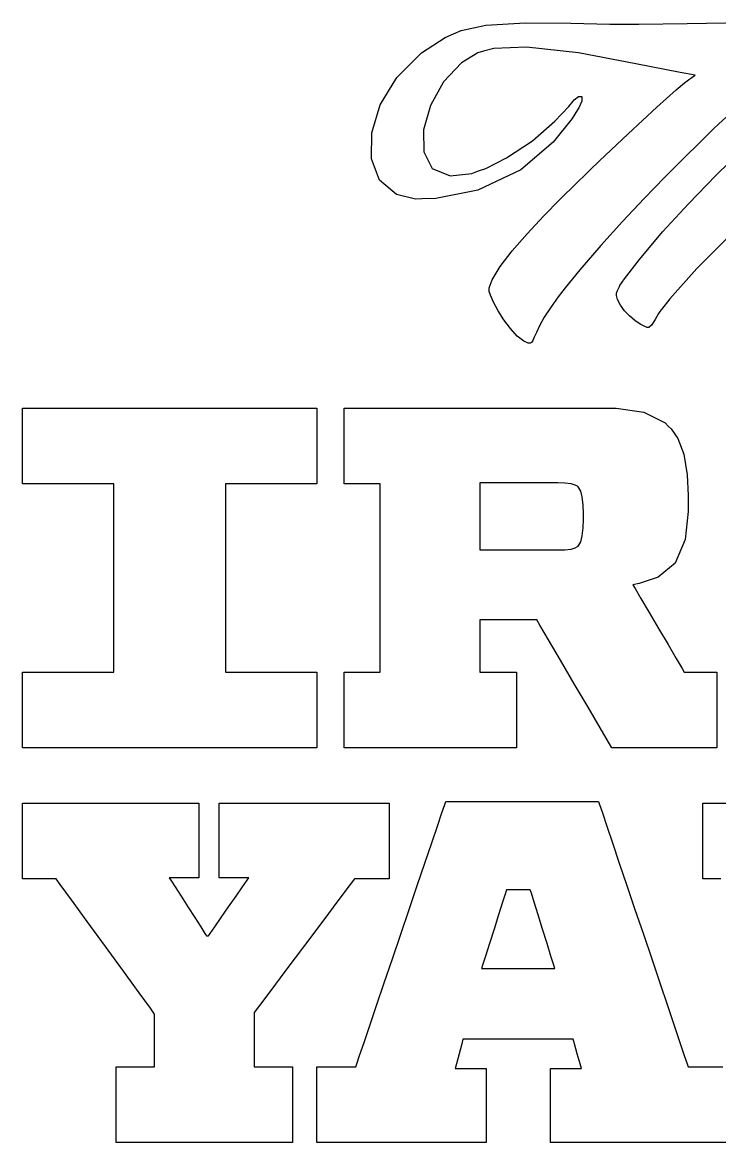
# Model space of a CAD drawing. Extents: x 0 to 135, y 0 to 107.
# Drawn here: x 0 to 65.7, y 0 to 105.7 of the extents above; entities that cross this region are included whole.
import ezdxf

# ---------------------------------------------------------------- set-up
doc = ezdxf.new("R2010")
doc.units = 0
doc.layers.get('0').update_dxf_attribs({"linetype": 'CONTINUOUS'})

msp = doc.modelspace()

# ---------------------------------------------------------------- linework, layer by layer
at = {"color": 250}
for p, q in [((40.6658, 104.611), (41.3784, 104.92)), ((41.3784, 104.92), (43.7074, 105.41)), ((43.7074, 105.41), (47.4003, 105.649)), ((47.4003, 105.649), (51.7151, 105.596)), ((51.7151, 105.596), (55.3932, 105.519)), ((55.3932, 105.519), (56.6194, 105.519)), ((56.6194, 105.519), (58.1339, 105.519)), ((58.1339, 105.519), (62.6773, 105.562)), ((62.6773, 105.562), (68.5257, 105.675)), ((37.6245, 102.809), (39.8611, 104.264)), ((39.8611, 104.264), (40.6658, 104.611)), ((35.3138, 100.489), (37.6245, 102.809)), ((42.9341, 102.8), (41.4143, 101.872)), ((43.4855, 102.952), (42.9341, 102.8)), ((44.4514, 103.221), (43.4855, 102.952)), ((47.5439, 103.332), (44.4514, 103.221)), ((52.4468, 102.8), (47.5439, 103.332)), ((57.8541, 101.782), (52.4468, 102.8)), ((41.4143, 101.872), (39.7108, 100.065)), ((62.0339, 100.944), (57.8541, 101.782)), ((33.7495, 97.8916), (35.3138, 100.489)), ((63.434, 100.699), (62.0339, 100.944)), ((62.8414, 100.281), (63.1183, 100.478)), ((63.1183, 100.478), (63.3416, 100.636)), ((63.3416, 100.636), (63.434, 100.699)), ((63.434, 100.699), (63.434, 100.699)), ((39.7108, 100.065), (38.4789, 97.8503)), ((61.6631, 99.3165), (62.4346, 99.9779)), ((62.4346, 99.9779), (62.5919, 100.099)), ((62.5919, 100.099), (62.654, 100.145)), ((62.654, 100.145), (62.8414, 100.281)), ((51.9328, 98.2377), (52.0375, 98.37)), ((52.0375, 98.37), (52.4387, 98.6966)), ((52.4387, 98.6966), (52.7445, 98.6744)), ((52.7445, 98.6744), (52.7512, 98.2306)), ((59.8343, 97.681), (61.6631, 99.3165)), ((32.9461, 95.2528), (33.7495, 97.8916)), ((38.4789, 97.8503), (37.8217, 95.5407)), ((50.213, 96.3581), (51.5331, 97.7441)), ((51.5331, 97.7441), (51.9328, 98.2377)), ((52.3628, 97.4203), (51.8513, 96.6212)), ((52.4813, 97.6094), (52.3628, 97.4203)), ((52.7512, 98.2306), (52.4813, 97.6094)), ((57.1211, 95.1689), (59.8343, 97.681)), ((67.0691, 97.3624), (65.6389, 96.0699)), ((48.0935, 94.5169), (50.213, 96.3581)), ((51.8513, 96.6212), (50.0574, 94.3889)), ((32.92, 92.8095), (32.9461, 95.2528)), ((37.8217, 95.5407), (37.8435, 93.453)), ((54.4283, 92.6123), (57.1211, 95.1689)), ((64.8684, 95.323), (63.9424, 94.4192)), ((65.1785, 95.6236), (64.8684, 95.323)), ((65.6389, 96.0699), (65.1785, 95.6236)), ((45.6653, 92.892), (48.0935, 94.5169)), ((50.0574, 94.3889), (46.9911, 91.7607)), ((63.9424, 94.4192), (62.3866, 92.8825)), ((37.8435, 93.453), (38.6486, 91.9014)), ((65.4057, 91.2357), (68.0558, 93.8361)), ((33.6889, 90.7976), (32.92, 92.8095)), ((43.7074, 91.9081), (45.6653, 92.892)), ((53.5397, 91.7526), (54.4283, 92.6123)), ((62.3866, 92.8825), (60.5896, 91.0759)), ((38.6486, 91.9014), (40.3408, 91.1987)), ((40.3408, 91.1987), (42.3926, 91.4368)), ((42.3926, 91.4368), (43.0251, 91.663)), ((46.9911, 91.7607), (42.9369, 89.862)), ((43.0251, 91.663), (43.7074, 91.9081)), ((52.2168, 90.4695), (53.2088, 91.4329)), ((53.2088, 91.4329), (53.5397, 91.7526)), ((60.5896, 91.0759), (58.6299, 89.057)), ((62.8124, 88.5733), (65.4057, 91.2357)), ((35.2681, 89.4553), (33.6889, 90.7976)), ((42.9369, 89.862), (38.9943, 89.064)), ((50.7104, 88.9868), (52.2168, 90.4695)), ((37.0762, 88.9991), (35.2681, 89.4553)), ((37.6728, 89.0185), (37.0762, 88.9991)), ((38.9943, 89.064), (37.6728, 89.0185)), ((49.1314, 87.3841), (50.7104, 88.9868)), ((58.6299, 89.057), (56.5877, 86.8881)), ((60.3733, 85.9109), (62.8124, 88.5733)), ((47.5904, 85.7416), (49.1314, 87.3841)), ((56.5877, 86.8881), (54.5402, 84.6268)), ((46.1987, 84.1403), (47.5904, 85.7416)), ((58.1865, 83.312), (60.3733, 85.9109)), ((54.5402, 84.6268), (52.5667, 82.3337)), ((66.3967, 85.2607), (63.5977, 82.4689)), ((45.0674, 82.6604), (46.1987, 84.1403)), ((44.3068, 81.3827), (45.0674, 82.6604)), ((56.7821, 81.4765), (58.1865, 83.312)), ((63.5977, 82.4689), (61.0718, 79.5927)), ((44.0298, 80.6358), (44.3068, 81.3827)), ((52.5667, 82.3337), (51.1888, 80.6443)), ((56.3481, 80.8411), (56.7821, 81.4765)), ((44.0298, 80.3864), (44.0298, 80.6358)), ((44.0298, 80.2763), (44.0298, 80.3864)), ((51.1888, 80.6443), (50.7464, 80.0682)), ((56.0324, 80.1289), (56.1111, 80.3906)), ((56.1111, 80.3906), (56.2956, 80.7642)), ((56.2956, 80.7642), (56.3481, 80.8411)), ((44.1357, 79.944), (44.0298, 80.2763)), ((44.4281, 79.2745), (44.1357, 79.944)), ((44.8663, 78.4655), (44.4281, 79.2745)), ((50.516, 79.7719), (49.8588, 78.8582)), ((50.7464, 80.0682), (50.516, 79.7719)), ((56.0324, 80.0407), (56.0324, 80.1289)), ((56.0324, 79.9151), (56.0324, 80.0407)), ((56.1315, 79.5362), (56.0324, 79.9151)), ((56.4032, 79.0071), (56.1315, 79.5362)), ((61.0718, 79.5927), (60.2643, 78.6059)), ((45.4106, 77.6055), (44.8663, 78.4655)), ((49.8588, 78.8582), (49.2153, 77.8577)), ((56.7972, 78.4807), (56.4032, 79.0071)), ((57.2685, 77.9861), (56.7972, 78.4807)), ((60.0026, 78.2077), (59.6731, 77.6344)), ((60.1941, 78.5276), (60.0026, 78.2077)), ((60.2643, 78.6059), (60.1941, 78.5276)), ((46.0209, 76.7842), (45.4106, 77.6055)), ((49.2153, 77.8577), (48.7659, 77.0516)), ((57.7716, 77.5533), (57.2685, 77.9861)), ((58.2595, 77.2072), (57.7716, 77.5533)), ((58.6853, 76.98), (58.2595, 77.2072)), ((59.6731, 77.6344), (59.3231, 77.1204)), ((46.6563, 76.0871), (46.0209, 76.7842)), ((47.2765, 75.6049), (46.6563, 76.0871)), ((48.4671, 76.4261), (48.2727, 75.9658)), ((48.7659, 77.0516), (48.4671, 76.4261)), ((58.9248, 76.8974), (58.6853, 76.98)), ((59.0049, 76.8974), (58.9248, 76.8974)), ((59.0832, 76.8974), (59.0049, 76.8974)), ((59.3231, 77.1204), (59.0832, 76.8974)), ((47.7008, 75.4242), (47.2765, 75.6049)), ((47.8427, 75.4242), (47.7008, 75.4242)), ((47.8825, 75.4242), (47.8427, 75.4242)), ((48.0053, 75.4793), (47.8825, 75.4242)), ((48.1334, 75.6557), (48.0053, 75.4793)), ((48.2727, 75.9658), (48.1334, 75.6557)), ((0, 68.162), (0, 69.2767)), ((0, 69.2767), (0, 69.2767)), ((0, 69.2767), (0, 69.2767)), ((0, 69.2767), (1.19338, 69.2767)), ((1.19338, 69.2767), (4.33945, 69.2767)), ((4.33945, 69.2767), (8.78914, 69.2767)), ((8.78914, 69.2767), (13.8892, 69.2767)), ((13.8892, 69.2767), (18.9894, 69.2767)), ((18.9894, 69.2767), (23.439, 69.2767)), ((23.439, 69.2767), (26.5851, 69.2767)), ((26.5851, 69.2767), (27.7799, 69.2767)), ((27.7799, 69.2767), (27.7799, 69.2767)), ((27.7799, 69.2767), (27.7799, 69.2767)), ((27.7799, 69.2767), (27.7799, 68.162)), ((30.3582, 68.162), (30.3582, 69.2767)), ((30.3582, 69.2767), (30.3582, 69.2767)), ((30.3582, 69.2767), (30.3582, 69.2767)), ((30.3582, 69.2767), (31.422, 69.2767)), ((31.422, 69.2767), (34.2305, 69.2767)), ((34.2305, 69.2767), (38.2005, 69.2767)), ((38.2005, 69.2767), (42.7524, 69.2767)), ((42.7524, 69.2767), (47.3026, 69.2767)), ((47.3026, 69.2767), (51.2727, 69.2767)), ((51.2727, 69.2767), (54.0812, 69.2767)), ((54.0812, 69.2767), (55.1462, 69.2767)), ((55.1462, 69.2767), (55.1462, 69.2767)), ((55.1462, 69.2767), (56.0077, 69.2767)), ((56.0077, 69.2767), (58.5943, 68.8936)), ((58.5943, 68.8936), (60.6019, 67.8974)), ((0, 65.7077), (0, 68.162)), ((27.7799, 68.162), (27.7799, 65.7077)), ((30.3582, 65.7077), (30.3582, 68.162)), ((60.6019, 67.8974), (60.9106, 67.5901)), ((60.9106, 67.5901), (61.1671, 67.3336)), ((61.1671, 67.3336), (61.8035, 66.427)), ((0, 63.2534), (0, 65.7077)), ((27.7799, 65.7077), (27.7799, 63.2534)), ((30.3582, 63.2534), (30.3582, 65.7077)), ((61.8035, 66.427), (62.3824, 64.9552)), ((62.3824, 64.9552), (62.6939, 63.004)), ((0, 62.1372), (0, 63.2534)), ((27.7799, 63.2534), (27.7799, 62.1372)), ((30.3582, 62.1372), (30.3582, 63.2534)), ((62.6939, 63.004), (62.7874, 61.0528)), ((0.37069, 62.1372), (0, 62.1372)), ((0, 62.1372), (0, 62.1372)), ((0, 62.1372), (0, 62.1372)), ((1.34772, 62.1372), (0.37069, 62.1372)), ((2.72989, 62.1372), (1.34772, 62.1372)), ((4.31602, 62.1372), (2.72989, 62.1372)), ((5.90077, 62.1372), (4.31602, 62.1372)), ((7.28292, 62.1372), (5.90077, 62.1372)), ((8.25997, 62.1372), (7.28292, 62.1372)), ((8.63205, 62.1372), (8.25997, 62.1372)), ((8.63205, 61.3752), (8.63205, 62.1372)), ((8.63205, 62.1372), (8.63205, 62.1372)), ((8.63205, 62.1372), (8.63205, 62.1372)), ((8.63205, 59.363), (8.63205, 61.3752)), ((19.5241, 62.1372), (19.1547, 62.1372)), ((19.1547, 62.1372), (19.1547, 62.1372)), ((19.1547, 62.1372), (19.1547, 62.1372)), ((19.1547, 62.1372), (19.1547, 61.3752)), ((19.1547, 61.3752), (19.1547, 59.363)), ((20.5011, 62.1372), (19.5241, 62.1372)), ((21.8833, 62.1372), (20.5011, 62.1372)), ((23.4666, 62.1372), (21.8833, 62.1372)), ((25.05, 62.1372), (23.4666, 62.1372)), ((26.4322, 62.1372), (25.05, 62.1372)), ((27.4092, 62.1372), (26.4322, 62.1372)), ((27.7799, 62.1372), (27.4092, 62.1372)), ((27.7799, 62.1372), (27.7799, 62.1372)), ((27.7799, 62.1372), (27.7799, 62.1372)), ((30.886, 62.1372), (30.3582, 62.1372)), ((30.3582, 62.1372), (30.3582, 62.1372)), ((30.3582, 62.1372), (30.3582, 62.1372)), ((32.0491, 62.1372), (30.886, 62.1372)), ((33.2107, 62.1372), (32.0491, 62.1372)), ((33.7399, 62.1372), (33.2107, 62.1372)), ((33.7399, 61.3752), (33.7399, 62.1372)), ((33.7399, 62.1372), (33.7399, 62.1372)), ((33.7399, 62.1372), (33.7399, 62.1372)), ((33.7399, 59.363), (33.7399, 61.3752)), ((44.2461, 62.2268), (43.1271, 62.2268)), ((43.1271, 62.2268), (43.1271, 62.2268)), ((43.1271, 62.2268), (43.1271, 62.2268)), ((43.1271, 62.2268), (43.1271, 61.2401)), ((46.7085, 62.2268), (44.2461, 62.2268)), ((49.1712, 62.2268), (46.7085, 62.2268)), ((50.2916, 62.2268), (49.1712, 62.2268)), ((50.2916, 62.2268), (50.2916, 62.2268)), ((50.5037, 62.2268), (50.2916, 62.2268)), ((51.1418, 62.2088), (50.5037, 62.2268)), ((51.7398, 62.1482), (51.1418, 62.2088)), ((52.1409, 62.0339), (51.7398, 62.1482)), ((52.3448, 61.9125), (52.1409, 62.0339)), ((52.3984, 61.8575), (52.3448, 61.9125)), ((52.4743, 61.7721), (52.3984, 61.8575)), ((52.6493, 61.4634), (52.4743, 61.7721)), ((52.8024, 60.9134), (52.6493, 61.4634)), ((43.1271, 61.2401), (43.1271, 59.0684)), ((52.8796, 60.1391), (52.8024, 60.9134)), ((62.7874, 61.0528), (62.7874, 60.4008)), ((62.7874, 60.4008), (62.7874, 59.5242)), ((8.63205, 56.5189), (8.63205, 59.363)), ((19.1547, 59.363), (19.1547, 56.5189)), ((33.7399, 56.5189), (33.7399, 59.363)), ((52.9015, 59.3369), (52.8796, 60.1391)), ((52.9015, 59.0684), (52.9015, 59.3369)), ((62.7874, 59.5242), (62.4928, 56.8911)), ((43.1271, 59.0684), (43.1271, 56.8978)), ((52.8796, 58.003), (52.9015, 58.8024)), ((52.9015, 58.8024), (52.9015, 59.0684)), ((52.6493, 56.6759), (52.8024, 57.2273)), ((52.8024, 57.2273), (52.8796, 58.003)), ((8.63205, 53.2585), (8.63205, 56.5189)), ((19.1547, 56.5189), (19.1547, 53.2585)), ((33.7399, 53.2585), (33.7399, 56.5189)), ((43.1271, 56.8978), (43.1271, 55.9096)), ((51.7412, 55.9911), (52.1409, 56.1054)), ((52.1409, 56.1054), (52.3448, 56.2254)), ((52.3448, 56.2254), (52.3984, 56.279)), ((52.3984, 56.279), (52.4757, 56.3658)), ((52.4757, 56.3658), (52.6493, 56.6759)), ((62.4928, 56.8911), (61.5692, 54.6544)), ((43.1271, 55.9096), (43.1271, 55.9096)), ((43.1271, 55.9096), (43.1271, 55.9096)), ((43.1271, 55.9096), (44.2461, 55.9096)), ((44.2461, 55.9096), (46.7099, 55.9096)), ((46.7099, 55.9096), (49.174, 55.9096)), ((49.174, 55.9096), (50.2941, 55.9096)), ((50.2941, 55.9096), (50.2941, 55.9096)), ((50.2941, 55.9096), (50.5065, 55.9096)), ((50.5065, 55.9096), (51.1447, 55.929)), ((51.1447, 55.929), (51.7412, 55.9911)), ((61.5692, 54.6544), (59.9504, 53.3453)), ((8.63205, 49.9981), (8.63205, 53.2585)), ((19.1547, 53.2585), (19.1547, 49.9981)), ((33.7399, 49.9981), (33.7399, 53.2585)), ((59.9504, 53.3453), (58.1794, 52.7389)), ((58.1794, 52.7389), (57.573, 52.6189)), ((57.573, 52.6189), (57.573, 52.6189)), ((57.573, 52.6189), (57.7811, 52.2661)), ((57.7811, 52.2661), (58.3311, 51.332)), ((58.3311, 51.332), (59.1069, 50.0119)), ((8.63205, 47.1537), (8.63205, 49.9981)), ((19.1547, 49.9981), (19.1547, 47.1537)), ((33.7399, 47.1537), (33.7399, 49.9981)), ((59.1069, 50.0119), (59.9983, 48.4988)), ((43.3571, 49.3229), (43.1271, 49.3229)), ((43.1271, 49.3229), (43.1271, 49.3229)), ((43.1271, 49.3229), (43.1271, 49.3229)), ((43.1271, 49.3229), (43.1271, 49.1105)), ((43.1271, 49.1105), (43.1271, 48.551)), ((43.9663, 49.3229), (43.3571, 49.3229)), ((44.8275, 49.3229), (43.9663, 49.3229)), ((45.8156, 49.3229), (44.8275, 49.3229)), ((46.8023, 49.3229), (45.8156, 49.3229)), ((47.6635, 49.3229), (46.8023, 49.3229)), ((48.2727, 49.3229), (47.6635, 49.3229)), ((48.5041, 49.3229), (48.2727, 49.3229)), ((48.8086, 48.8047), (48.5041, 49.3229)), ((48.5041, 49.3229), (48.5041, 49.3229)), ((48.5041, 49.3229), (48.5041, 49.3229)), ((49.6108, 47.4363), (48.8086, 48.8047)), ((43.1271, 48.551), (43.1271, 47.7587)), ((43.1271, 47.7587), (43.1271, 46.8507)), ((59.9983, 48.4988), (60.8887, 46.9868)), ((8.63205, 45.1418), (8.63205, 47.1537)), ((19.1547, 47.1537), (19.1547, 45.1418)), ((33.7399, 45.1418), (33.7399, 47.1537)), ((43.1271, 46.8507), (43.1271, 45.9437)), ((50.7464, 45.5013), (49.6108, 47.4363)), ((60.8887, 46.9868), (61.6659, 45.6667)), ((43.1271, 45.9437), (43.1271, 45.1513)), ((52.0485, 43.2827), (50.7464, 45.5013)), ((61.6659, 45.6667), (62.2141, 44.7326)), ((8.63205, 44.3784), (8.63205, 45.1418)), ((19.1547, 45.1418), (19.1547, 44.3784)), ((33.7399, 44.3784), (33.7399, 45.1418)), ((43.1271, 45.1513), (43.1271, 44.5918)), ((43.1271, 44.5918), (43.1271, 44.3784)), ((62.2141, 44.7326), (62.4237, 44.3784)), ((0, 43.2636), (0, 44.3784)), ((0, 44.3784), (0, 44.3784)), ((0, 44.3784), (0, 44.3784)), ((0, 44.3784), (0.37069, 44.3784)), ((0.37069, 44.3784), (1.34772, 44.3784)), ((1.34772, 44.3784), (2.72989, 44.3784)), ((2.72989, 44.3784), (4.31602, 44.3784)), ((4.31602, 44.3784), (5.90077, 44.3784)), ((5.90077, 44.3784), (7.28292, 44.3784)), ((7.28292, 44.3784), (8.25997, 44.3784)), ((8.25997, 44.3784), (8.63205, 44.3784)), ((8.63205, 44.3784), (8.63205, 44.3784)), ((8.63205, 44.3784), (8.63205, 44.3784)), ((19.1547, 44.3784), (19.1547, 44.3784)), ((19.1547, 44.3784), (19.1547, 44.3784)), ((19.1547, 44.3784), (19.5241, 44.3784)), ((19.5241, 44.3784), (20.5011, 44.3784)), ((20.5011, 44.3784), (21.8833, 44.3784)), ((21.8833, 44.3784), (23.4666, 44.3784)), ((23.4666, 44.3784), (25.05, 44.3784)), ((25.05, 44.3784), (26.4322, 44.3784)), ((26.4322, 44.3784), (27.4092, 44.3784)), ((27.4092, 44.3784), (27.7799, 44.3784)), ((27.7799, 44.3784), (27.7799, 44.3784)), ((27.7799, 44.3784), (27.7799, 44.3784)), ((27.7799, 44.3784), (27.7799, 43.2636)), ((30.3582, 43.2636), (30.3582, 44.3784)), ((30.3582, 44.3784), (30.3582, 44.3784)), ((30.3582, 44.3784), (30.3582, 44.3784)), ((30.3582, 44.3784), (30.886, 44.3784)), ((30.886, 44.3784), (32.0491, 44.3784)), ((32.0491, 44.3784), (33.2107, 44.3784)), ((33.2107, 44.3784), (33.7399, 44.3784)), ((33.7399, 44.3784), (33.7399, 44.3784)), ((33.7399, 44.3784), (33.7399, 44.3784)), ((43.1271, 44.3784), (43.1271, 44.3784)), ((43.1271, 44.3784), (43.1271, 44.3784)), ((43.1271, 44.3784), (43.67, 44.3784)), ((43.67, 44.3784), (44.8649, 44.3784)), ((44.8649, 44.3784), (46.0583, 44.3784)), ((46.0583, 44.3784), (46.6027, 44.3784)), ((46.6027, 44.3784), (46.6027, 44.3784)), ((46.6027, 44.3784), (46.6027, 44.3784)), ((46.6027, 44.3784), (46.6027, 43.2636)), ((62.4237, 44.3784), (62.4237, 44.3784)), ((62.4237, 44.3784), (62.4237, 44.3784)), ((62.4237, 44.3784), (62.902, 44.3784)), ((62.902, 44.3784), (63.9547, 44.3784)), ((63.9547, 44.3784), (65.0074, 44.3784)), ((65.0074, 44.3784), (65.4872, 44.3784)), ((65.4872, 44.3784), (65.4872, 44.3784)), ((65.4872, 44.3784), (65.4872, 44.3784)), ((65.4872, 44.3784), (65.4872, 43.2636)), ((0, 40.8107), (0, 43.2636)), ((27.7799, 43.2636), (27.7799, 40.8107)), ((30.3582, 40.8107), (30.3582, 43.2636)), ((46.6027, 43.2636), (46.6027, 40.8107)), ((53.3495, 41.064), (52.0485, 43.2827)), ((65.4872, 43.2636), (65.4872, 40.8107)), ((0, 38.3575), (0, 40.8107)), ((27.7799, 40.8107), (27.7799, 38.3575)), ((30.3582, 38.3575), (30.3582, 40.8107)), ((46.6027, 40.8107), (46.6027, 38.3575)), ((54.4848, 39.1294), (53.3495, 41.064)), ((65.4872, 40.8107), (65.4872, 38.3575)), ((55.287, 37.761), (54.4848, 39.1294)), ((0, 37.2413), (0, 38.3575)), ((27.7799, 38.3575), (27.7799, 37.2413)), ((30.3582, 37.2413), (30.3582, 38.3575)), ((46.6027, 38.3575), (46.6027, 37.2413)), ((65.4872, 38.3575), (65.4872, 37.2413)), ((1.19338, 37.2413), (0, 37.2413)), ((0, 37.2413), (0, 37.2413)), ((0, 37.2413), (0, 37.2413)), ((4.33945, 37.2413), (1.19338, 37.2413)), ((8.78914, 37.2413), (4.33945, 37.2413)), ((13.8892, 37.2413), (8.78914, 37.2413)), ((18.9894, 37.2413), (13.8892, 37.2413)), ((23.439, 37.2413), (18.9894, 37.2413)), ((26.5851, 37.2413), (23.439, 37.2413)), ((27.7799, 37.2413), (26.5851, 37.2413)), ((27.7799, 37.2413), (27.7799, 37.2413)), ((27.7799, 37.2413), (27.7799, 37.2413)), ((31.0555, 37.2413), (30.3582, 37.2413)), ((30.3582, 37.2413), (30.3582, 37.2413)), ((30.3582, 37.2413), (30.3582, 37.2413)), ((32.8952, 37.2413), (31.0555, 37.2413)), ((35.4969, 37.2413), (32.8952, 37.2413)), ((38.4803, 37.2413), (35.4969, 37.2413)), ((41.4623, 37.2413), (38.4803, 37.2413)), ((44.0641, 37.2413), (41.4623, 37.2413)), ((45.9038, 37.2413), (44.0641, 37.2413)), ((46.6027, 37.2413), (45.9038, 37.2413)), ((46.6027, 37.2413), (46.6027, 37.2413)), ((46.6027, 37.2413), (46.6027, 37.2413)), ((55.5928, 37.2413), (55.287, 37.761)), ((56.0172, 37.2413), (55.5928, 37.2413)), ((55.5928, 37.2413), (55.5928, 37.2413)), ((55.5928, 37.2413), (55.5928, 37.2413)), ((57.1377, 37.2413), (56.0172, 37.2413)), ((58.7223, 37.2413), (57.1377, 37.2413)), ((60.5398, 37.2413), (58.7223, 37.2413)), ((62.3563, 37.2413), (60.5398, 37.2413)), ((63.941, 37.2413), (62.3563, 37.2413)), ((65.0614, 37.2413), (63.941, 37.2413)), ((65.4872, 37.2413), (65.0614, 37.2413)), ((65.4872, 37.2413), (65.4872, 37.2413)), ((65.4872, 37.2413), (65.4872, 37.2413)), ((0.00276, 30.9204), (0.00276, 32.0353)), ((0.00276, 32.0353), (0.00276, 32.0353)), ((0.00276, 32.0353), (0.00276, 32.0353)), ((0.00276, 32.0353), (0.71658, 32.0353)), ((0.71658, 32.0353), (2.60036, 32.0353)), ((2.60036, 32.0353), (5.26411, 32.0353)), ((5.26411, 32.0353), (8.31645, 32.0353)), ((8.31645, 32.0353), (11.3688, 32.0353)), ((11.3688, 32.0353), (14.0325, 32.0353)), ((14.0325, 32.0353), (15.9163, 32.0353)), ((15.9163, 32.0353), (16.6315, 32.0353)), ((16.6315, 32.0353), (16.6315, 32.0353)), ((16.6315, 32.0353), (16.6315, 32.0353)), ((16.6315, 32.0353), (16.6315, 30.9342)), ((18.5553, 30.9342), (18.5553, 32.0353)), ((18.5553, 32.0353), (18.5553, 32.0353)), ((18.5553, 32.0353), (18.5553, 32.0353)), ((18.5553, 32.0353), (19.2429, 32.0353)), ((19.2429, 32.0353), (21.0578, 32.0353)), ((21.0578, 32.0353), (23.6237, 32.0353)), ((23.6237, 32.0353), (26.5658, 32.0353)), ((26.5658, 32.0353), (29.5065, 32.0353)), ((29.5065, 32.0353), (32.0725, 32.0353)), ((32.0725, 32.0353), (33.8873, 32.0353)), ((33.8873, 32.0353), (34.5764, 32.0353)), ((34.5764, 32.0353), (34.5764, 32.0353)), ((34.5764, 32.0353), (34.5764, 32.0353)), ((34.5764, 32.0353), (34.5764, 30.9204)), ((39.5609, 31.0996), (39.8293, 31.8933)), ((39.8293, 31.8933), (39.926, 32.1744)), ((39.926, 32.1744), (39.926, 32.1744)), ((39.926, 32.1744), (39.926, 32.1744)), ((39.926, 32.1744), (40.5448, 32.1744)), ((40.5448, 32.1744), (42.1763, 32.1744)), ((42.1763, 32.1744), (44.4846, 32.1744)), ((44.4846, 32.1744), (47.1304, 32.1744)), ((47.1304, 32.1744), (49.7748, 32.1744)), ((49.7748, 32.1744), (52.0831, 32.1744)), ((52.0831, 32.1744), (53.7146, 32.1744)), ((53.7146, 32.1744), (54.3348, 32.1744)), ((54.3348, 32.1744), (54.3348, 32.1744)), ((54.3348, 32.1744), (54.3348, 32.1744)), ((54.3348, 32.1744), (54.4283, 31.8933)), ((54.4283, 31.8933), (54.6971, 31.0996)), ((64.1696, 30.9204), (64.1696, 32.0353)), ((64.1696, 32.0353), (64.1696, 32.0353)), ((64.1696, 32.0353), (64.1696, 32.0353)), ((64.1696, 32.0353), (65.235, 32.0353)), ((65.235, 32.0353), (68.0434, 32.0353)), ((0.00276, 28.4661), (0.00276, 30.9204)), ((16.6315, 30.9342), (16.6315, 28.5116)), ((18.5553, 28.5116), (18.5553, 30.9342)), ((34.5764, 30.9204), (34.5764, 28.4661)), ((39.1418, 29.8649), (39.5609, 31.0996)), ((54.6971, 31.0996), (55.1145, 29.8649)), ((64.1696, 28.4661), (64.1696, 30.9204)), ((38.5988, 28.2636), (39.1418, 29.8649)), ((55.1145, 29.8649), (55.6549, 28.2636)), ((0.00276, 26.0119), (0.00276, 28.4661)), ((16.6315, 28.5116), (16.6315, 26.0904)), ((18.5553, 26.0904), (18.5553, 28.5116)), ((34.5764, 28.4661), (34.5764, 26.0119)), ((37.9568, 26.3688), (38.5988, 28.2636)), ((55.6549, 28.2636), (56.2942, 26.3688)), ((64.1696, 26.0119), (64.1696, 28.4661)), ((0.00276, 24.8956), (0.00276, 26.0119)), ((16.6315, 26.0904), (16.6315, 24.988)), ((18.5553, 24.988), (18.5553, 26.0904)), ((34.5764, 26.0119), (34.5764, 24.8956)), ((37.2403, 24.2535), (37.9568, 26.3688)), ((56.2942, 26.3688), (57.0082, 24.2535)), ((64.1696, 24.8956), (64.1696, 26.0119)), ((0.49885, 24.8956), (0.00276, 24.8956)), ((0.00276, 24.8956), (0.00276, 24.8956)), ((0.00276, 24.8956), (0.00276, 24.8956)), ((1.59026, 24.8956), (0.49885, 24.8956)), ((2.68166, 24.8956), (1.59026, 24.8956)), ((3.17776, 24.8956), (2.68166, 24.8956)), ((3.576, 24.3472), (3.17776, 24.8956)), ((3.17776, 24.8956), (3.17776, 24.8956)), ((3.17776, 24.8956), (3.17776, 24.8956)), ((4.62883, 22.9003), (3.576, 24.3472)), ((14.2792, 24.988), (13.8438, 24.988)), ((13.8438, 24.988), (13.8438, 24.988)), ((13.8438, 24.988), (13.8438, 24.988)), ((13.8438, 24.988), (13.994, 24.7523)), ((13.994, 24.7523), (14.3936, 24.1294)), ((15.237, 24.988), (14.2792, 24.988)), ((16.1947, 24.988), (15.237, 24.988)), ((16.6315, 24.988), (16.1947, 24.988)), ((16.6315, 24.988), (16.6315, 24.988)), ((16.6315, 24.988), (16.6315, 24.988)), ((18.9907, 24.988), (18.5553, 24.988)), ((18.5553, 24.988), (18.5553, 24.988)), ((18.5553, 24.988), (18.5553, 24.988)), ((19.9512, 24.988), (18.9907, 24.988)), ((20.9117, 24.988), (19.9512, 24.988)), ((20.7532, 24.1294), (21.1846, 24.7523)), ((21.3486, 24.988), (20.9117, 24.988)), ((21.1846, 24.7523), (21.3486, 24.988)), ((21.3486, 24.988), (21.3486, 24.988)), ((21.3486, 24.988), (21.3486, 24.988)), ((30.9177, 24.3541), (29.8442, 22.9223)), ((31.3256, 24.8956), (30.9177, 24.3541)), ((31.8327, 24.8956), (31.3256, 24.8956)), ((31.3256, 24.8956), (31.3256, 24.8956)), ((31.3256, 24.8956), (31.3256, 24.8956)), ((32.9503, 24.8956), (31.8327, 24.8956)), ((34.0679, 24.8956), (32.9503, 24.8956)), ((34.5764, 24.8956), (34.0679, 24.8956)), ((34.5764, 24.8956), (34.5764, 24.8956)), ((34.5764, 24.8956), (34.5764, 24.8956)), ((64.6977, 24.8956), (64.1696, 24.8956)), ((64.1696, 24.8956), (64.1696, 24.8956)), ((64.1696, 24.8956), (64.1696, 24.8956)), ((65.8604, 24.8956), (64.6977, 24.8956)), ((14.3936, 24.1294), (14.9572, 23.2489)), ((14.9572, 23.2489), (15.6035, 22.2402)), ((19.4469, 22.2402), (20.1456, 23.2489)), ((20.1456, 23.2489), (20.7532, 24.1294)), ((36.4726, 21.9921), (37.2403, 24.2535)), ((45.5567, 23.5259), (45.2878, 22.6853)), ((45.6586, 23.8442), (45.5567, 23.5259)), ((45.6586, 23.8442), (45.6586, 23.8442)), ((46.0086, 23.8442), (45.6586, 23.8442)), ((45.6586, 23.8442), (45.6586, 23.8442)), ((46.779, 23.8442), (46.0086, 23.8442)), ((47.5492, 23.8442), (46.779, 23.8442)), ((47.9005, 23.8442), (47.5492, 23.8442)), ((47.9986, 23.5259), (47.9005, 23.8442)), ((47.9005, 23.8442), (47.9005, 23.8442)), ((47.9005, 23.8442), (47.9005, 23.8442)), ((48.2589, 22.6853), (47.9986, 23.5259)), ((57.0082, 24.2535), (57.7716, 21.9921)), ((6.1171, 20.8539), (4.62883, 22.9003)), ((15.6035, 22.2402), (16.2485, 21.2314)), ((18.7482, 21.2314), (19.4469, 22.2402)), ((29.8442, 22.9223), (28.327, 20.8993)), ((45.2878, 22.6853), (44.909, 21.4974)), ((48.6283, 21.4974), (48.2589, 22.6853)), ((16.2485, 21.2314), (16.8121, 20.3509)), ((18.1405, 20.3509), (18.7482, 21.2314)), ((35.6817, 19.6577), (36.4726, 21.9921)), ((44.909, 21.4974), (44.4747, 20.1359)), ((49.0513, 20.1359), (48.6283, 21.4974)), ((57.7716, 21.9921), (58.5611, 19.6577)), ((7.82313, 18.5084), (6.1171, 20.8539)), ((16.8121, 20.3509), (17.2117, 19.728)), ((17.7092, 19.728), (18.1405, 20.3509)), ((28.327, 20.8993), (26.5879, 18.5787)), ((44.4747, 20.1359), (44.0408, 18.7744)), ((49.4729, 18.7744), (49.0513, 20.1359)), ((17.2117, 19.728), (17.3633, 19.491)), ((17.3633, 19.491), (17.3633, 19.491)), ((17.3633, 19.491), (17.3633, 19.491)), ((17.3633, 19.491), (17.5466, 19.491)), ((17.5466, 19.491), (17.7092, 19.728)), ((17.5466, 19.491), (17.5466, 19.491)), ((17.5466, 19.491), (17.5466, 19.491)), ((34.8905, 17.3233), (35.6817, 19.6577)), ((58.5611, 19.6577), (59.3492, 17.3233)), ((9.52913, 16.1644), (7.82313, 18.5084)), ((26.5879, 18.5787), (24.8474, 16.2595)), ((44.0408, 18.7744), (43.6619, 17.5865)), ((49.8422, 17.5865), (49.4729, 18.7744)), ((34.123, 15.062), (34.8905, 17.3233)), ((43.6619, 17.5865), (43.3931, 16.7459)), ((50.1026, 16.7459), (49.8422, 17.5865)), ((59.3492, 17.3233), (60.1126, 15.062)), ((11.0174, 14.118), (9.52913, 16.1644)), ((24.8474, 16.2595), (23.3302, 14.2365)), ((43.3931, 16.7459), (43.2925, 16.4262)), ((43.2925, 16.4262), (43.2925, 16.4262)), ((43.2925, 16.4262), (43.2925, 16.4262)), ((43.2925, 16.4262), (44.3713, 16.4262)), ((44.3713, 16.4262), (46.7473, 16.4262)), ((46.7473, 16.4262), (49.1215, 16.4262)), ((49.1215, 16.4262), (50.202, 16.4262)), ((50.202, 16.4262), (50.1026, 16.7459)), ((50.202, 16.4262), (50.202, 16.4262)), ((50.202, 16.4262), (50.202, 16.4262)), ((33.4064, 12.9467), (34.123, 15.062)), ((60.1126, 15.062), (60.8266, 12.9467)), ((12.0702, 12.6711), (11.0174, 14.118)), ((23.3302, 14.2365), (22.2567, 12.8047)), ((22.2567, 12.8047), (21.8502, 12.2618)), ((32.7642, 11.0519), (33.4064, 12.9467)), ((60.8266, 12.9467), (61.4659, 11.0519)), ((12.4699, 12.1212), (12.0702, 12.6711)), ((12.4699, 11.9076), (12.4699, 12.1212)), ((12.4699, 12.1212), (12.4699, 12.1212)), ((12.4699, 12.1212), (12.4699, 12.1212)), ((12.4699, 11.3426), (12.4699, 11.9076)), ((21.8502, 12.2618), (21.8502, 12.2618)), ((21.8502, 12.2618), (21.8502, 12.2618)), ((21.8502, 12.2618), (21.8502, 12.0427)), ((21.8502, 12.0427), (21.8502, 11.4625)), ((12.4699, 10.5447), (12.4699, 11.3426)), ((21.8502, 11.4625), (21.8502, 10.6412)), ((21.8502, 10.6412), (21.8502, 9.70139)), ((32.2213, 9.4506), (32.7642, 11.0519)), ((61.4659, 11.0519), (62.0063, 9.4506)), ((12.4699, 9.62974), (12.4699, 10.5447)), ((12.4699, 8.71608), (12.4699, 9.62974)), ((21.8502, 9.70139), (21.8502, 8.76155)), ((41.5491, 9.74824), (41.4334, 9.31968)), ((41.9957, 9.74824), (41.5491, 9.74824)), ((41.5491, 9.74824), (41.5491, 9.74824)), ((41.5491, 9.74824), (41.5491, 9.74824)), ((43.1726, 9.74824), (41.9957, 9.74824)), ((44.8374, 9.74824), (43.1726, 9.74824)), ((46.7445, 9.74824), (44.8374, 9.74824)), ((48.6516, 9.74824), (46.7445, 9.74824)), ((50.3163, 9.74824), (48.6516, 9.74824)), ((51.4932, 9.74824), (50.3163, 9.74824)), ((51.9409, 9.74824), (51.4932, 9.74824)), ((52.0622, 9.31968), (51.9409, 9.74824)), ((51.9409, 9.74824), (51.9409, 9.74824)), ((51.9409, 9.74824), (51.9409, 9.74824)), ((12.4699, 7.91683), (12.4699, 8.71608)), ((21.8502, 8.76155), (21.8502, 7.94025)), ((31.8024, 8.21588), (32.2213, 9.4506)), ((41.4334, 9.31968), (41.1826, 8.37572)), ((52.3296, 8.37572), (52.0622, 9.31968)), ((62.0063, 9.4506), (62.4237, 8.21588)), ((12.4699, 7.35323), (12.4699, 7.91683)), ((21.8502, 7.94025), (21.8502, 7.36011)), ((31.4386, 7.13962), (31.5336, 7.42213)), ((31.5336, 7.42213), (31.8024, 8.21588)), ((40.9303, 7.43176), (40.816, 7.00183)), ((41.1826, 8.37572), (40.9303, 7.43176)), ((52.597, 7.43176), (52.3296, 8.37572)), ((52.7195, 7.00183), (52.597, 7.43176)), ((62.4237, 8.21588), (62.6925, 7.42213)), ((62.6925, 7.42213), (62.7874, 7.13962)), ((8.85529, 6.0234), (8.85529, 7.13825)), ((8.85529, 7.13825), (8.85529, 7.13825)), ((8.85529, 7.13825), (8.85529, 7.13825)), ((8.85529, 7.13825), (9.41888, 7.13825)), ((9.41888, 7.13825), (10.6619, 7.13825)), ((10.6619, 7.13825), (11.9049, 7.13825)), ((11.9049, 7.13825), (12.4699, 7.13825)), ((12.4699, 7.13825), (12.4699, 7.35323)), ((12.4699, 7.13825), (12.4699, 7.13825)), ((12.4699, 7.13825), (12.4699, 7.13825)), ((21.8502, 7.36011), (21.8502, 7.13962)), ((21.8502, 7.13962), (21.8502, 7.13962)), ((21.8502, 7.13962), (21.8502, 7.13962)), ((21.8502, 7.13962), (22.4152, 7.13962)), ((22.4152, 7.13962), (23.6582, 7.13962)), ((23.6582, 7.13962), (24.9011, 7.13962)), ((24.9011, 7.13962), (25.4675, 7.13962)), ((25.4675, 7.13962), (25.4675, 7.13962)), ((25.4675, 7.13962), (25.4675, 7.13962)), ((25.4675, 7.13962), (25.4675, 6.02477)), ((27.7799, 6.02477), (27.7799, 7.13962)), ((27.7799, 7.13962), (27.7799, 7.13962)), ((27.7799, 7.13962), (27.7799, 7.13962)), ((27.7799, 7.13962), (28.3504, 7.13962)), ((28.3504, 7.13962), (29.6085, 7.13962)), ((29.6085, 7.13962), (30.8667, 7.13962)), ((30.8667, 7.13962), (31.4386, 7.13962)), ((31.4386, 7.13962), (31.4386, 7.13962)), ((31.4386, 7.13962), (31.4386, 7.13962)), ((40.816, 7.00183), (40.816, 7.00183)), ((40.816, 7.00183), (40.816, 7.00183)), ((40.816, 7.00183), (41.2736, 7.00183)), ((41.2736, 7.00183), (42.2811, 7.00183)), ((42.2811, 7.00183), (43.2869, 7.00183)), ((43.2869, 7.00183), (43.7459, 7.00183)), ((43.7459, 7.00183), (43.7459, 7.00183)), ((43.7459, 7.00183), (43.7459, 7.00183)), ((43.7459, 7.00183), (43.7459, 5.90903)), ((49.79, 5.90903), (49.79, 7.00183)), ((49.79, 7.00183), (49.79, 7.00183)), ((49.79, 7.00183), (49.79, 7.00183)), ((49.79, 7.00183), (50.2476, 7.00183)), ((50.2476, 7.00183), (51.2547, 7.00183)), ((51.2547, 7.00183), (52.2609, 7.00183)), ((52.2609, 7.00183), (52.7195, 7.00183)), ((52.7195, 7.00183), (52.7195, 7.00183)), ((52.7195, 7.00183), (52.7195, 7.00183)), ((62.7874, 7.13962), (62.7874, 7.13962)), ((62.7874, 7.13962), (62.7874, 7.13962)), ((62.7874, 7.13962), (62.9916, 7.13962)), ((62.9916, 7.13962), (63.5317, 7.13962)), ((63.5317, 7.13962), (64.2952, 7.13962)), ((64.2952, 7.13962), (65.17, 7.13962)), ((65.17, 7.13962), (66.0439, 7.13962)), ((8.85529, 3.56912), (8.85529, 6.0234)), ((25.4675, 6.02477), (25.4675, 3.5705)), ((27.7799, 3.57188), (27.7799, 6.02477)), ((43.7459, 5.90903), (43.7459, 3.50297)), ((49.79, 3.50297), (49.79, 5.90903)), ((8.85529, 1.11621), (8.85529, 3.56912)), ((25.4675, 3.5705), (25.4675, 1.11621)), ((27.7799, 1.11897), (27.7799, 3.57188)), ((43.7459, 3.50297), (43.7459, 1.09692)), ((49.79, 1.09692), (49.79, 3.50297)), ((8.85529, 0), (8.85529, 1.11621)), ((25.4675, 1.11621), (25.4675, 0)), ((27.7799, 0.00276), (27.7799, 1.11897)), ((43.7459, 1.09692), (43.7459, 0.00276)), ((49.79, 0.00276), (49.79, 1.09692)), ((9.56772, 0), (8.85529, 0)), ((8.85529, 0), (8.85529, 0)), ((8.85529, 0), (8.85529, 0)), ((11.4501, 0), (9.56772, 0)), ((14.1111, 0), (11.4501, 0)), ((17.1607, 0), (14.1111, 0)), ((20.2103, 0), (17.1607, 0)), ((22.8713, 0), (20.2103, 0)), ((24.7537, 0), (22.8713, 0)), ((25.4675, 0), (24.7537, 0)), ((25.4675, 0), (25.4675, 0)), ((25.4675, 0), (25.4675, 0)), ((28.4648, 0.00276), (27.7799, 0.00276)), ((27.7799, 0.00276), (27.7799, 0.00276)), ((27.7799, 0.00276), (27.7799, 0.00276)), ((30.2741, 0.00276), (28.4648, 0.00276)), ((32.8304, 0.00276), (30.2741, 0.00276)), ((35.7628, 0.00276), (32.8304, 0.00276)), ((38.6941, 0.00276), (35.7628, 0.00276)), ((41.2503, 0.00276), (38.6941, 0.00276)), ((43.0597, 0.00276), (41.2503, 0.00276)), ((43.7459, 0.00276), (43.0597, 0.00276)), ((43.7459, 0.00276), (43.7459, 0.00276)), ((43.7459, 0.00276), (43.7459, 0.00276)), ((50.1329, 0.00276), (49.79, 0.00276)), ((49.79, 0.00276), (49.79, 0.00276)), ((49.79, 0.00276), (49.79, 0.00276)), ((51.1044, 0.00276), (50.1329, 0.00276)), ((52.615, 0.00276), (51.1044, 0.00276)), ((54.5744, 0.00276), (52.615, 0.00276)), ((56.8925, 0.00276), (54.5744, 0.00276)), ((59.479, 0.00276), (56.8925, 0.00276)), ((62.2445, 0.00276), (59.479, 0.00276)), ((65.1013, 0.00276), (62.2445, 0.00276)), ((67.9581, 0.00276), (65.1013, 0.00276))]:
    msp.add_line(p, q, dxfattribs=at)

doc.saveas('drawing.dxf')
